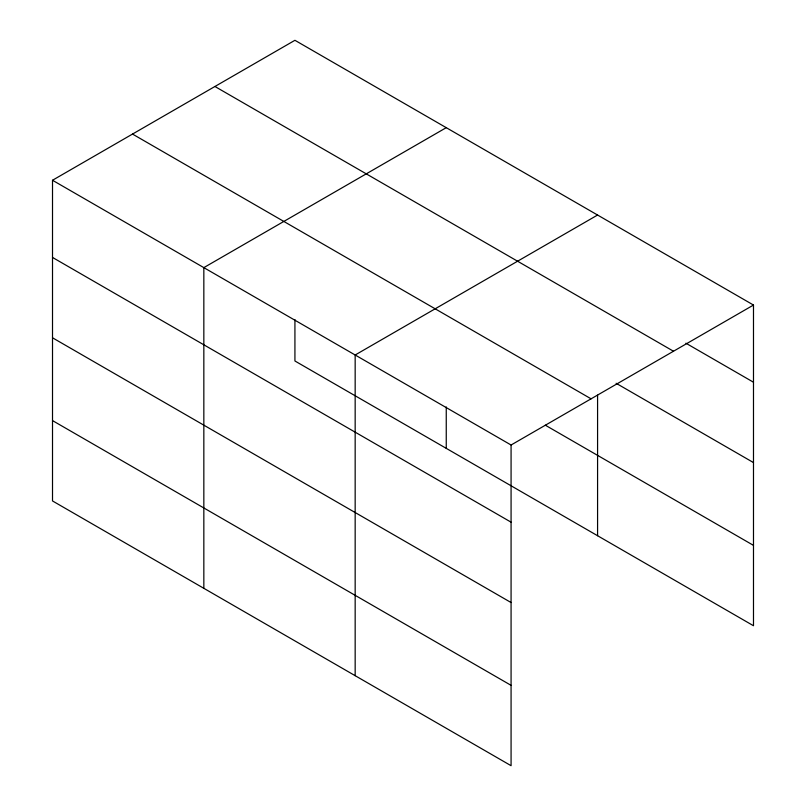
<?xml version="1.0" encoding="UTF-8"?>
<svg xmlns="http://www.w3.org/2000/svg" width="806" height="806" viewBox="0 0 806 806"><rect width="100%" height="100%" fill="white"/><g stroke="black" fill="none" stroke-linecap="round" stroke-linejoin="round"><path stroke-width="1.21" d="M52.511 180.262L511.075 445.013L511.075 765.7L52.511 500.949L52.511 180.262L294.925 40.3L753.489 305.051L753.489 625.738L294.925 360.987L294.925 319.559M446.252 127.67L203.837 267.622L203.837 588.32M597.578 215.031L355.164 354.993L355.164 675.69M511.075 445.013L753.489 305.051M685.896 343.195L753.489 382.225M214.93 86.484L673.494 351.235M616.116 383.273L753.489 462.584M132.506 134.068L591.07 398.819M545.319 425.195L753.489 545.38M52.511 257.436L511.075 522.177M52.511 337.795L511.075 602.545M52.511 420.591L511.075 685.342M597.578 395.152L597.578 535.728M446.252 406.919L446.252 448.358"/></g></svg>
